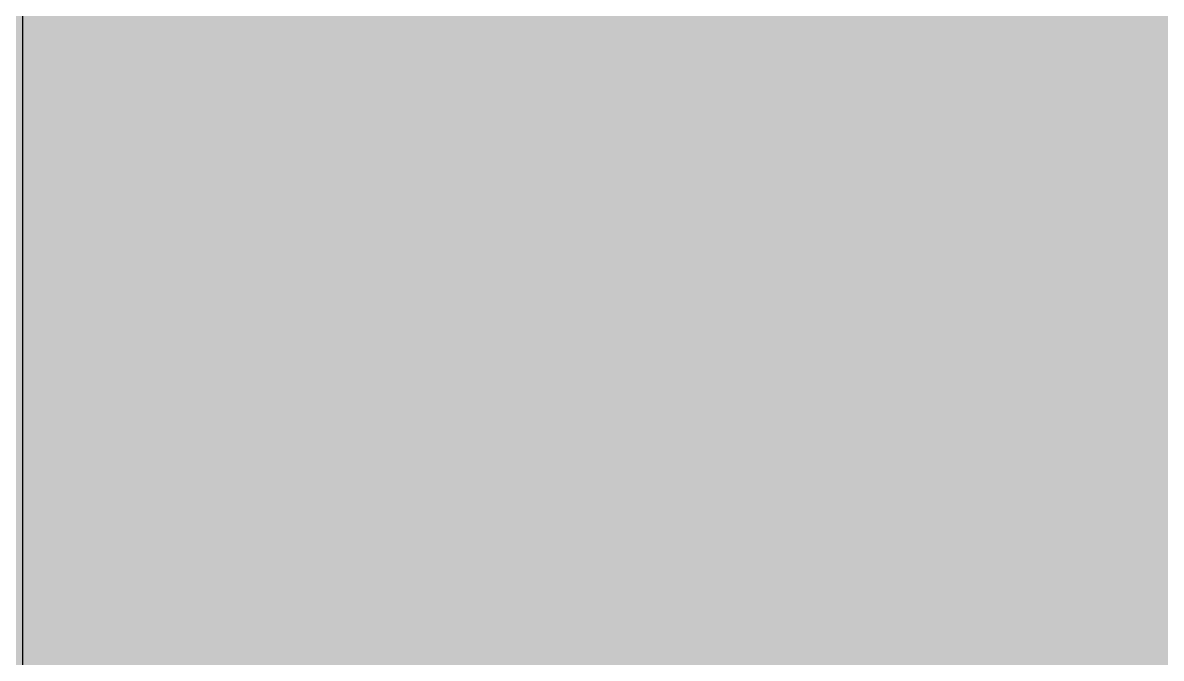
# Model space of a CAD drawing. Header units: millimetres. Extents: x -754 to 578, y -31 to 612.
# Drawn here: x 50.56 to 57.03, y 243.26 to 246.87 of the extents above; entities that cross this region are included whole.
import ezdxf

# ---------------------------------------------------------------- set-up
doc = ezdxf.new("R2010")
doc.units = ezdxf.units.MM
for name, color, linetype in [('Background Fill', 3, 'Continuous'), ('Images', 7, 'Continuous'), ('magpiefill', 3, 'Continuous')]:
    doc.layers.add(name, color=color, linetype=linetype)
picture_1 = doc.add_image_def('image1.jpg', size_in_pixel=(3877, 2482))
picture_2 = doc.add_image_def('image2.png', size_in_pixel=(55, 61))

msp = doc.modelspace()

# ---------------------------------------------------------------- hatches: boundary and pattern name
at = {"layer": 'Background Fill', "true_color": 0x608000}
h = msp.add_hatch(color=66, dxfattribs=at)
h.dxf.hatch_style = 1
edge = h.paths.add_edge_path()
edge.add_arc((376.6532146460902, 276.531508869247), 365.7629443210776, 176.7919901476864, 183.9233746687262)
edge.add_arc((133.8374676579463, 259.2283183268966), 122.3340440395195, 183.6195856983223, 197.1683515683287)
edge.add_arc((24.55923343580579, 255.2968345977195), 33.06552170640433, 256.7034174919814, 268.4011139625683)
edge.add_arc((24.16992790803101, 246.1092003096776), 23.87097146563052, 268.7198628156944, 301.7757663762422)
edge.add_arc((6.285144653563535, 271.3474496466107), 54.77789923509462, 303.7779035900384, 336.8879734464464)
edge.add_arc((52.30048252020208, 252.4870421142255), 5.102959599765063, 254.384903360388, 328.824933411809, ccw=False)
edge.add_arc((7.292441665671056, 271.8288436174069), 49.92334009274214, 330.9302936293311, 352.0400174555955)
edge.add_arc((50.38940195992937, 268.6021330476465), 7.33865160717493, 285.0504608128425, 329.8428390468186, ccw=False)
edge.add_arc((52.12306075032679, 262.0122561988131), 0.5259485409149743, 171.3325297132818, 289.0846071006343, ccw=False)
edge.add_arc((16.64306726326045, 276.2065121965963), 37.7019668665434, 338.0137831002426, 363.9508925965004)
edge.add_arc((47.18092559481738, 280.5249504883629), 7.280765375083003, 297.6993291748943, 346.32952133307856, ccw=False)
edge.add_arc((50.21930293766126, 275.4437634670579), 1.408347699717135, 237.8436587276291, 284.2199327254814, ccw=False)
edge.add_arc((5.031847200155447, 281.9599394829845), 45.10151512056127, 350.1590330487046, 372.4891597315885)
edge.add_arc((41.64524126144794, 293.1920568739727), 7.566770331701877, 300.04355044286524, 348.73077371804266, ccw=False)
edge.add_arc((43.75385213140538, 284.1694602761676), 2.989084643609619, 55.80835803819905, 74.18013113411193)
edge.add_arc((7.950478925571026, 289.2936049017273), 36.68719382040134, 356.4865807875378, 372.1256817894662)
edge.add_line((43.81915139898453, 297.0000000000001), (11.463438900309, 297.0000000000003))
at = {"layer": 'Background Fill', "true_color": 0x010101}
h = msp.add_hatch(color=18, dxfattribs=at)
h.dxf.hatch_style = 1
edge = h.paths.add_edge_path()
edge.add_arc((14.13714228953993, 66.05036821475277), 5.807913626416285, 1.275464197753082, 62.44846320262373)
edge.add_arc((50.2300056646719, 133.5330695052299), 70.72090762997269, 224.7441867399971, 241.8117518982108, ccw=False)
edge.add_line((-8.526512829121202e-14, 83.74960531345087), (-2.842170943040401e-14, 297.0000000000001))
edge.add_line((-2.842170943040401e-14, 297.0000000000001), (56.60530441884882, 297.0000000000001))
edge.add_arc((32.46192734543833, 286.6598327097169), 26.26445727784844, -0.7870689497186163, 23.184566146012514, ccw=False)
edge.add_arc((55.94586765978195, 280.4126890830185), 6.508974787456369, 23.394349586185626, 64.73526677781842, ccw=False)
edge.add_arc((41.39813678510311, 275.6309811846147), 21.80360699868279, -10.658370673932325, 19.745368234292016, ccw=False)
edge.add_arc((56.99477431186929, 265.3853805578483), 8.520516004142252, 6.597388694866822, 46.81746160936768, ccw=False)
edge.add_arc((33.63526983047495, 265.6540479114007), 31.83152293101469, -21.311215793629685, 1.2785719473700965, ccw=False)
edge.add_arc((92.07498770003942, 209.0163113292386), 53.47699986028081, 57.56841699448552, 122.56565088630231, ccw=False)
edge.add_arc((123.4994929736408, 260.7114694069786), 7.110169438287065, 247.28817460529, 292.7118253947006)
edge.add_arc((149.4809779367527, 208.0806199916125), 51.59995031804294, 30.370672416276307, 116.76394834516441, ccw=False)
edge.add_arc((132.1499750118538, 199.586824854514), 70.86157634069299, 19.9064946490883, 29.210952333169587, ccw=False)
edge.add_arc((94.42696192880095, 102.4732001880038), 159.9638247332563, 43.73915488850821, 49.281844762795686, ccw=False)
edge.add_line((210, 213.0683994250644), (210, 197.5844620327144))
edge.add_line((210, 197.5844620327144), (117.4340023759941, 197.5844620327144))
edge.add_line((117.4340023759941, 197.5844620327144), (117.4340023759941, 243.4484232488084))
edge.add_arc((92.06673974743109, 208.9162420660986), 42.84821525457027, 53.69907996296252, 165.6151780016992)
edge.add_line((50.56185860601263, 219.5611653602663), (50.56185860601269, 23.20550962208995))
edge.add_arc((69.46115185486681, 69.06541166220961), 49.60155139141874, 183.33528897361, 247.60298427575128, ccw=False)
at = {"layer": 'magpiefill'}
h = msp.add_hatch(color=255, dxfattribs=at)
h.dxf.hatch_style = 1
h.paths.add_polyline_path([(53.76767820533178, 249.0043733182199), (53.77329726029993, 249.3771991965576), (53.77629370864284, 249.7092470259549), (53.77664053149638, 250.0038406644096), (53.77431070999646, 250.2643039699195), (53.7692772252789, 250.4939608004825), (53.76151305847958, 250.6961350140965), (53.75099119073437, 250.8741504687591), (53.7376846031791, 251.0313310224685), (53.72181298506533, 251.1709469696902), (53.70458285810705, 251.2960543507614), (53.68744745213399, 251.4096556424873), (53.67185999697583, 251.5147533216727), (53.65927372246225, 251.6143498651229), (53.65114185842293, 251.7114477496429), (53.64891763468754, 251.8090494520377), (53.65405428108582, 251.9101574491123), (53.27227777469693, 252.2493443275066), (53.27227777469693, 252.5075431513608), (53.14311270090388, 252.3784437394336), (52.75562033330903, 251.7974963857621), (52.75562033330903, 251.4101981499812), (52.75562033330903, 250.5710519724557), (52.49413565498048, 250.5710519724557), (52.41243909340258, 250.0809395631041), (52.3337167605815, 249.601252344364), (52.25834713598529, 249.1356276968482), (52.18670869908203, 248.6877030011694), (52.11917992933985, 248.2611156379407), (52.05613930622684, 247.8595029877748), (51.99796530921108, 247.4865024312845), (51.94503641776069, 247.1457513490828), (51.89766803367584, 246.8397764573858), (51.85592324808511, 246.5666618148231), (51.81980207444906, 246.3233808156275), (51.78930452622839, 246.1069068540322), (51.76443061688371, 245.9142133242698), (51.74518035987566, 245.7422736205735), (51.73155376866487, 245.5880611371761), (51.72355085671197, 245.4485492683107), (51.72124373152903, 245.3210987424069), (51.72499287683382, 245.2046196246827), (51.73523087039564, 245.0984093145526), (51.75239028998365, 245.0017652114313), (51.77690371336709, 244.9139847147334), (51.80920371831522, 244.8343652238735), (51.84972288259723, 244.7622041382664), (51.89889378398234, 244.6967988573268), (51.95695974704515, 244.6375548728669), (52.02340708358142, 244.5843100462902), (52.09753285219233, 244.5370103313978), (52.178634111479, 244.4956016819908), (52.26600792004254, 244.4600300518704), (52.35895133648415, 244.4302413948377), (52.45676141940494, 244.4061816646939), (52.55873522740603, 244.3877968152399), (52.66397154390177, 244.3750778393971), (52.77077605155932, 244.3681958865669), (52.87725615785891, 244.3673671452708), (52.98151927028096, 244.3728078040304), (53.08167279630572, 244.3847340513672), (53.17582414341356, 244.4033620758027), (53.26208071908476, 244.4289080658585), (53.33854993079967, 244.461588210056), (53.40387992675852, 244.5027446631195), (53.45888181804114, 244.558223444583), (53.50490745644731, 244.6349965401836), (53.54330869377682, 244.740035935658), (53.57543738182946, 244.8803136167432), (53.60264537240494, 245.0628015691759), (53.62628451730305, 245.294471778693), (53.64770666832359, 245.5822962310314), (53.66800231768127, 245.9298509948156), (53.68721651925071, 246.3271284702209), (53.70513296732153, 246.7607251403102), (53.7215353561833, 247.2172374881463), (53.73620738012562, 247.6832619967925), (53.74893273343807, 248.1453951493115), (53.75949511041026, 248.5902334287663)])
h = msp.add_hatch(color=255, dxfattribs=at)
h.dxf.hatch_style = 1
h.paths.add_polyline_path([(57.47444219082925, 247.7684517485716), (57.33063806338467, 248.2753514132794), (57.17150048863645, 248.8340704239241), (56.99779822816815, 249.4392795940323), (56.81030004356316, 250.0856497371304), (56.609774696405, 250.7678516667449), (56.39699094827711, 251.480556196402), (56.17271756076293, 252.2184341396285), (56.04931116543435, 252.1847946215432), (55.72639990784387, 252.3784437394336), (55.53265372404644, 252.4429934453972), (55.3555811243827, 252.2070149292074), (55.39624715372628, 252.0059750660124), (55.44161212665, 251.8107421621374), (55.49026318437998, 251.6187262815426), (55.5407874681423, 251.4273374881879), (55.59177211916311, 251.2339858460335), (55.6418042786685, 251.0360814190394), (55.68947108788458, 250.8310342711656), (55.73335968803747, 250.616254466372), (55.77241886897721, 250.3901016692279), (55.80704401504954, 250.1547339467374), (55.83799215922417, 249.9132589665139), (55.86602033447076, 249.6687843961708), (55.89188557375898, 249.4244179033211), (55.91634491005851, 249.1832671555784), (55.94015537633905, 248.948439820556), (55.96407400557027, 248.7230435658669), (55.98865054700354, 248.509298798209), (56.01360561501713, 248.3058768806181), (56.03845254027098, 248.1105619152145), (56.06270465342507, 247.9211380041181), (56.08587528513934, 247.7353892494492), (56.10747776607371, 247.551099753328), (56.12702542688822, 247.3660536178747), (56.14403159824278, 247.1780349452094), (56.15832504288394, 246.9855934937993), (56.17099625190474, 246.7903416475001), (56.18345114848483, 246.594657446514), (56.19709565580382, 246.4009189310435), (56.21333569704137, 246.2115041412911), (56.23357719537708, 246.0287911174594), (56.25922607399062, 245.8551578997507), (56.29168825606158, 245.6929825283676), (56.33209929440969, 245.5438863942443), (56.38051326041477, 245.4064642912421), (56.43671385509677, 245.2785543639538), (56.50048477947558, 245.1579947569727), (56.5716097345711, 245.0426236148916), (56.64987242140322, 244.9302790823037), (56.73505654099191, 244.8187993038019), (56.826945794357, 244.7060224239792), (56.92511659992192, 244.5903180429595), (57.02831624572364, 244.4721815829906), (57.13508473720279, 244.3526399218509), (57.24396207979973, 244.2327199373194), (57.3534882789551, 244.113448507174), (57.4622033401092, 243.995852509194), (57.56864726870268, 243.8809588211575), (57.67136007017621, 243.769794320843), (57.76906199912015, 243.6635300110894), (57.86119430672528, 243.5639133949755), (57.94737849333274, 243.4728361006395), (58.02723605928344, 243.3921897562204), (58.10038850491834, 243.3238659898566), (58.16645733057838, 243.2697564296871), (58.22506403660454, 243.2317527038502), (58.27583012333776, 243.2117464404848), (58.318485232757, 243.2112869738946), (58.35319157339323, 243.2305544630439), (58.3802194954155, 243.2693867730622), (58.39983934899278, 243.3276217690788), (58.41232148429407, 243.4050973162231), (58.41793625148837, 243.5016512796247), (58.41695400074467, 243.6171215244129), (58.40964508223199, 243.7513459157171), (58.39631590043622, 243.9036758985298), (58.37741707711081, 244.0715172372961), (58.35343528832614, 244.2517892763238), (58.32485721015256, 244.4414113599211), (58.29216951866046, 244.637302832396), (58.25585888992016, 244.8363830380563), (58.21641200000208, 245.0355713212103), (58.17431552497654, 245.2317870261659), (58.12966861028899, 245.4238906680292), (58.08102027888519, 245.618507445099), (58.02653202308593, 245.824203726472), (57.96436533521208, 246.0495458812451), (57.89268170758442, 246.3031002785152), (57.80964263252375, 246.5934332873788), (57.71340960235096, 246.9291112769329), (57.60214410938681, 247.3187006162744)])
h = msp.add_hatch(color=253, dxfattribs=at)
h.dxf.hatch_style = 1
h.paths.add_polyline_path([(59.04630561225807, 242.4080037799393), (58.90780064540961, 243.01616607086), (58.75369545282062, 243.678996349037), (58.58499039540048, 244.3890632285912), (58.40268583405857, 245.138935323643), (58.20778212970428, 245.9211812483132), (58.00127964324699, 246.7283696167225), (57.78492286235556, 247.5513059096438), (57.56343278173694, 248.3737430744591), (57.34227452285748, 249.177670925203), (57.12691320718358, 249.9450792759098), (56.92281395618164, 250.657957940614), (56.73544189131806, 251.29829673335), (56.57026213405926, 251.8480854681519), (56.43273980587159, 252.2893139590545), (56.17271756076293, 252.2184341396285), (56.39699094827714, 251.4805561964019), (56.609774696405, 250.7678516667448), (56.81030004356316, 250.0856497371304), (56.99779822816814, 249.4392795940324), (57.17150048863644, 248.8340704239242), (57.33063806338463, 248.2753514132795), (57.47444219082925, 247.7684517485716), (57.60214410938683, 247.3187006162744), (57.71340960235096, 246.929111276933), (57.80964263252375, 246.5934332873788), (57.89268170758442, 246.3031002785151), (57.96436533521207, 246.0495458812451), (58.02653202308593, 245.824203726472), (58.08102027888519, 245.618507445099), (58.12966861028899, 245.4238906680292), (58.17431552497654, 245.2317870261659), (58.21641200000208, 245.0355713212103), (58.25585888992016, 244.8363830380563), (58.29216951866046, 244.637302832396), (58.32485721015256, 244.4414113599211), (58.35343528832614, 244.2517892763238), (58.37741707711081, 244.0715172372961), (58.39631590043622, 243.9036758985298), (58.40964508223199, 243.7513459157171), (58.41695400074467, 243.6171215244129), (58.41793625148837, 243.5016512796247), (58.41232148429407, 243.4050973162231), (58.39983934899278, 243.3276217690788), (58.3802194954155, 243.2693867730622), (58.35319157339323, 243.2305544630439), (58.318485232757, 243.2112869738946), (58.27583012333776, 243.2117464404848), (58.22506403660454, 243.2317527038502), (58.16645733057838, 243.2697564296871), (58.10038850491834, 243.3238659898566), (58.02723605928344, 243.3921897562204), (57.94737849333274, 243.4728361006395), (57.86119430672525, 243.5639133949755), (57.76906199912008, 243.6635300110895), (57.67136007017615, 243.7697943208431), (57.56864726870279, 243.8809588211573), (57.46220334010931, 243.9958525091939), (57.35348827895504, 244.113448507174), (57.24396207979976, 244.2327199373193), (57.13508473720279, 244.352639921851), (57.02831624572366, 244.4721815829906), (56.92511659992192, 244.5903180429595), (56.826945794357, 244.7060224239792), (56.73505654099191, 244.8187993038019), (56.64987242140322, 244.9302790823037), (56.5716097345711, 245.0426236148916), (56.50048477947558, 245.1579947569727), (56.43671385509677, 245.2785543639538), (56.38051326041477, 245.4064642912421), (56.33209929440969, 245.5438863942443), (56.29168825606158, 245.6929825283676), (56.25922607399062, 245.8551578997507), (56.23357719537708, 246.0287911174594), (56.21333569704137, 246.2115041412911), (56.19709565580382, 246.4009189310435), (56.18345114848483, 246.5946574465139), (56.17099625190474, 246.7903416475), (56.15832504288394, 246.9855934937993), (56.14403159824278, 247.1780349452094), (56.12702542688822, 247.3660536178747), (56.10747776607371, 247.551099753328), (56.08587528513934, 247.7353892494492), (56.06270465342507, 247.921138004118), (56.03845254027098, 248.1105619152145), (56.01360561501716, 248.3058768806181), (55.98865054700354, 248.509298798209), (55.96407400557027, 248.7230435658669), (55.94015537633905, 248.948439820556), (55.91634491005851, 249.1832671555784), (55.89188557375897, 249.4244179033213), (55.86602033447076, 249.6687843961708), (55.83799215922417, 249.9132589665139), (55.80704401504954, 250.1547339467374), (55.77241886897721, 250.3901016692279), (55.73335968803747, 250.616254466372), (55.68947108788458, 250.8310342711656), (55.6418042786685, 251.0360814190393), (55.59177211916311, 251.2339858460335), (55.5407874681423, 251.4273374881879), (55.49026318437998, 251.6187262815426), (55.44161212665, 251.8107421621374), (55.39624715372628, 252.0059750660124), (55.3555811243827, 252.2070149292074), (55.33890754024901, 252.1847946215432), (55.01599628265851, 251.9265957976891), (55.09571715683055, 251.7988396336398), (55.17088153901537, 251.6368086106225), (55.24189315780538, 251.4422798801353), (55.30915574179292, 251.2170305936762), (55.37307301957037, 250.962837902743), (55.43404871973001, 250.681478958834), (55.49248657086426, 250.374730913447), (55.54879030156542, 250.0443709180799), (55.6032873415522, 249.6925239868878), (55.65599992504869, 249.3227065846523), (55.7068739874054, 248.9387830388122), (55.75585546397275, 248.5446176768059), (55.80289029010115, 248.1440748260725), (55.84792440114111, 247.7410188140502), (55.89090373244309, 247.3393139681779), (55.93177421935752, 246.9428246158942), (55.97054488163309, 246.5542125495713), (56.00747707661137, 246.171329421315), (56.04289524603222, 245.7908243481657), (56.07712383163543, 245.4093464471626), (56.08436176765946, 245.3256498292709), (56.40320222488423, 244.5464709748116), (56.69081382364368, 243.8819227891511), (56.95054546544523, 243.3180692708127), (57.18574605179637, 242.8409744183194), (57.39976448420458, 242.4367022301942), (57.59594966417731, 242.0913167049601), (57.77765049322204, 241.7908818411403), (57.94821587284625, 241.5214616372576), (58.11031939404114, 241.2714652786189), (58.26393340573314, 241.0386826976638), (58.40835494633245, 240.8232490136155), (58.54288105424924, 240.6252993456972), (58.66680876789367, 240.4449688131323), (58.77943512567589, 240.282392535144), (58.88005716600624, 240.1377056309552), (58.96797192729477, 240.0110432197894), (59.04290002391973, 239.9022746918624), (59.10625637413163, 239.8102065213598), (59.15987947214902, 239.73337945346), (59.20560781219039, 239.6703342333416), (59.24527988847434, 239.6196116061827), (59.28073419521938, 239.5797523171618), (59.31380922664407, 239.5492971114572), (59.34634347696692, 239.5267867342473), (59.37968878116193, 239.5111943027854), (59.41325033722481, 239.503222422625), (59.44594668390668, 239.5040060713945), (59.47669635995869, 239.5146802267222), (59.50441790413197, 239.5363798662365), (59.52802985517766, 239.5702399675659), (59.54645075184692, 239.6173955083388), (59.55859913289085, 239.6789814661835), (59.56333946119388, 239.7572227547528), (59.55931989617342, 239.8587040317967), (59.54513452138015, 239.9910998910894), (59.51937742036478, 240.1620849264052), (59.48064267667797, 240.3793337315183), (59.42752437387041, 240.6505209002032), (59.3586165954928, 240.9833210262339), (59.27251342509582, 241.3854087033847), (59.1682099924566, 241.8619408621545)])
h = msp.add_hatch(color=255, dxfattribs=at)
h.dxf.hatch_style = 1
h.paths.add_polyline_path([(55.84792440114111, 247.7410188140502), (55.80289029010115, 248.1440748260724), (55.75585546397274, 248.544617676806), (55.7068739874054, 248.9387830388121), (55.65599992504872, 249.3227065846523), (55.6032873415522, 249.6925239868878), (55.54879030156542, 250.0443709180799), (55.49248657086426, 250.374730913447), (55.43404871973001, 250.681478958834), (55.37307301957037, 250.962837902743), (55.30915574179292, 251.2170305936762), (55.24189315780538, 251.4422798801353), (55.17088153901537, 251.6368086106225), (55.09571715683055, 251.7988396336398), (55.01599628265848, 251.9265957976891), (54.69308502506806, 252.0556952096163), (54.09864082532101, 251.6443640282982), (54.1075347918742, 251.3451821025546), (54.11267482552438, 250.8590240649953), (54.11431911717253, 250.2300500773828), (54.11272585771957, 249.5024203014797), (54.10815323806645, 248.7202948990488), (54.10085944911413, 247.9278340318527), (54.09110268176354, 247.1691978616539), (54.07914112691569, 246.4885465502152), (54.06520346093873, 245.9197662262349), (54.04940030207007, 245.4556468861539), (54.03181275401431, 245.0787044933491), (54.02001757263727, 244.8908399636591), (54.17144535381499, 244.6087365267987), (54.31656317146678, 244.3685197565348), (54.45525277875998, 244.1657809125231), (54.58739592886189, 243.9961112544193), (54.71287437493982, 243.8551020418793), (54.8315698701611, 243.7383445345587), (54.94336416769303, 243.6414299921133), (55.04813902070293, 243.5599496741985), (55.14591755525514, 243.49016207309), (55.23728838900209, 243.4309946115396), (55.32298151249317, 243.3820419449188), (55.40372691627783, 243.342898728599), (55.4802545909055, 243.3131596179519), (55.55329452692561, 243.2924192683487), (55.62357671488761, 243.2802723351611), (55.69183114534087, 243.2763134737604), (55.7586893022461, 243.2809194254239), (55.82438864320886, 243.2975952750512), (55.88906811924596, 243.3306281934481), (55.95286668137419, 243.3843053514201), (56.01592328061034, 243.4629139197727), (56.07837686797123, 243.5707410693114), (56.14036639447363, 243.7120739708417), (56.20203081113441, 243.8911997951694), (56.17591650293744, 244.2255669474284), (56.14331001834823, 244.6300686297542), (56.11048727516084, 245.0235448353455), (56.07712383163543, 245.4093464471626), (56.04289524603223, 245.7908243481658), (56.00747707661137, 246.1713294213151), (55.97054488163309, 246.5542125495712), (55.93177421935752, 246.9428246158941), (55.89090373244309, 247.3393139681779)])
h = msp.add_hatch(color=253, dxfattribs=at)
h.dxf.hatch_style = 1
h.paths.add_polyline_path([(53.89336160784143, 243.6726098755873), (53.91994780559145, 243.8897054566526), (53.94524074401312, 244.0930236624259), (53.96915481177086, 244.2960986323588), (53.99160890516006, 244.5164144030749), (54.0125219204761, 244.7714550111971), (54.03181275401431, 245.0787044933491), (54.04940030207007, 245.4556468861539), (54.06520346093873, 245.9197662262349), (54.07914112691569, 246.4885465502152), (54.09110268176354, 247.1691978616539), (54.10085944911413, 247.9278340318527), (54.10815323806645, 248.7202948990488), (54.11272585771957, 249.5024203014797), (54.11431911717253, 250.2300500773828), (54.11267482552438, 250.8590240649953), (54.1075347918742, 251.3451821025546), (54.09864082532101, 251.6443640282982), (53.85351632608968, 251.4747478559448), (53.85351632608968, 251.7329466797987), (53.65405428108582, 251.9101574491123), (53.64891763468754, 251.8090494520377), (53.65114185842293, 251.7114477496429), (53.65927372246225, 251.6143498651229), (53.67185999697583, 251.5147533216727), (53.68744745213399, 251.4096556424872), (53.70458285810705, 251.2960543507614), (53.72181298506533, 251.1709469696902), (53.7376846031791, 251.0313310224685), (53.75099119073437, 250.8741504687591), (53.76151305847958, 250.6961350140965), (53.7692772252789, 250.4939608004825), (53.77431070999646, 250.2643039699195), (53.77664053149638, 250.0038406644096), (53.77629370864284, 249.7092470259549), (53.77329726029993, 249.3771991965576), (53.76767820533178, 249.0043733182199), (53.75949511041026, 248.5902334287663), (53.74893273343807, 248.1453951493115), (53.73620738012562, 247.6832619967925), (53.7215353561833, 247.2172374881464), (53.70513296732153, 246.7607251403102), (53.68721651925071, 246.3271284702209), (53.66800231768127, 245.9298509948156), (53.64770666832359, 245.5822962310314), (53.62628451730305, 245.294471778693), (53.60264537240494, 245.0628015691759), (53.57543738182946, 244.8803136167432), (53.54330869377682, 244.740035935658), (53.50490745644731, 244.6349965401836), (53.45888181804114, 244.558223444583), (53.40387992675852, 244.5027446631195), (53.33854993079967, 244.461588210056), (53.26208071908476, 244.4289080658585), (53.17582414341356, 244.4033620758027), (53.08167279630572, 244.3847340513672), (52.98151927028096, 244.3728078040304), (52.87725615785891, 244.3673671452708), (52.7707760515593, 244.3681958865669), (52.66397154390177, 244.3750778393971), (52.55873522740603, 244.3877968152399), (52.45676141940493, 244.4061816646939), (52.35895133648415, 244.4302413948377), (52.26600792004254, 244.4600300518704), (52.178634111479, 244.4956016819908), (52.09753285219233, 244.5370103313978), (52.02340708358142, 244.5843100462902), (51.95695974704515, 244.6375548728669), (51.89889378398234, 244.6967988573268), (51.84972288259723, 244.7622041382664), (51.80920371831522, 244.8343652238735), (51.77690371336709, 244.9139847147334), (51.75239028998365, 245.0017652114313), (51.73523087039564, 245.0984093145526), (51.72499287683382, 245.2046196246827), (51.72124373152903, 245.3210987424069), (51.72355085671197, 245.4485492683107), (51.73155376866487, 245.5880611371761), (51.74518035987566, 245.7422736205735), (51.76443061688371, 245.9142133242698), (51.78930452622839, 246.1069068540322), (51.81980207444907, 246.3233808156275), (51.85592324808509, 246.5666618148231), (51.89766803367584, 246.8397764573858), (51.94503641776069, 247.1457513490828), (51.99796530921108, 247.4865024312845), (52.05613930622684, 247.8595029877748), (52.11917992933982, 248.2611156379404), (52.18670869908203, 248.6877030011694), (52.25834713598528, 249.1356276968482), (52.33371676058148, 249.6012523443638), (52.41243909340258, 250.0809395631039), (52.49413565498048, 250.5710519724557), (52.30354685570887, 250.5710519724557), (52.29137520240369, 250.4408666149645), (52.25951369568602, 250.2366587779609), (52.21133135759739, 249.9697134313631), (52.15019721017924, 249.6513155450889), (52.07948027547306, 249.2927500890563), (52.00254957552022, 248.9053020331829), (51.92277413236229, 248.5002563473864), (51.84352296804073, 248.088898001585), (51.76772076006668, 247.681446336694), (51.69651480782991, 247.2838581776181), (51.63060806618998, 246.9010247202594), (51.57070349000634, 246.5378371605199), (51.51750403413851, 246.1991866943019), (51.47171265344599, 245.8899645175076), (51.43403230278827, 245.6150618260389), (51.40516593702486, 245.3793698157981), (51.38540194806552, 245.1857934774267), (51.37337047602134, 245.0292929805234), (51.36728709805357, 244.9028422894267), (51.36536739132356, 244.7994153684746), (51.36582693299263, 244.7119861820055), (51.3668813002221, 244.6335286943576), (51.36674607017332, 244.5570168698691), (51.3636368200076, 244.4754246728782), (51.35612060319426, 244.3834105156612), (51.3441703784348, 244.282370602246), (51.3281105807387, 244.1753855845985), (51.30826564511548, 244.0655361146848), (51.28496000657464, 243.9559028444707), (51.25851810012568, 243.8495664259222), (51.22926436077807, 243.7496075110052), (51.5682193770493, 243.3899886643274), (51.86678980294687, 243.0784907380062), (52.12790214060598, 242.8110806092481), (52.35448289216166, 242.5837251552596), (52.54945855974901, 242.392391253247), (52.71575564550315, 242.2330457804168), (52.85630065155914, 242.1016556139754), (52.97402008005204, 241.9941876311296), (53.07178527062587, 241.9069746344241), (53.15224691295995, 241.8378131277586), (53.21800053424252, 241.7848655403716), (53.27164166166179, 241.7462943015013), (53.31576582240598, 241.7202618403861), (53.35296854366331, 241.7049305862643), (53.38584535262203, 241.6984629683742), (53.41699177647033, 241.6990214159542), (53.44854371884179, 241.7056330992876), (53.4807985891515, 241.7207841528376), (53.51359417325983, 241.7478254521125), (53.54676825702722, 241.7901078726205), (53.58015862631405, 241.8509822898697), (53.61360306698074, 241.9337995793684), (53.64693936488771, 242.041910616625), (53.68000530589538, 242.1786662771476), (53.71264768663903, 242.3458230661254), (53.74474934685375, 242.5387600074728), (53.77620213704947, 242.751261754785), (53.80689790773616, 242.9771129616573), (53.83672850942372, 243.2100982816849), (53.86558579262218, 243.4440023684631)])
h = msp.add_hatch(color=255, dxfattribs=at)
h.dxf.hatch_style = 1
h.paths.add_polyline_path([(52.00254957552022, 248.9053020331827), (52.07948027547303, 249.2927500890561), (52.15019721017924, 249.651315545089), (52.2113313575974, 249.9697134313632), (52.25951369568602, 250.2366587779609), (52.29137520240369, 250.4408666149645), (52.30354685570887, 250.5710519724557), (52.10980067191099, 250.7647010903461), (52.04521670812323, 250.8938005022731), (51.38496652659806, 251.091776613689), (51.3862059307564, 251.0953603012297), (51.07648578913518, 251.2810987380542), (50.94732071534213, 251.1519993261272), (50.94732071534213, 250.8292507963097), (50.86982939794362, 250.7259808034818), (50.71620485704068, 250.2729203733815), (50.57333464256084, 249.850695704272), (50.44073299412881, 249.4571561902803), (50.31791415136908, 249.0901512255331), (50.20439235390631, 248.7475302041574), (50.09968184136514, 248.4271425202801), (50.00329685337019, 248.1268375680281), (49.91475162954609, 247.8444647415283), (49.83363235712247, 247.5783084365312), (49.75981301374927, 247.3283930552819), (49.69323952468147, 247.0951780016487), (49.63385781517403, 246.8791226795003), (49.58161381048197, 246.6806864927052), (49.53645343586021, 246.5003288451318), (49.49832261656377, 246.3385091406489), (49.46716727784761, 246.1956867831248), (49.44296939423586, 246.0718302524413), (49.42585513732928, 245.9649443325329), (49.41598672799779, 245.8725428833474), (49.41352638711126, 245.7921397648324), (49.41863633553962, 245.7212488369356), (49.43147879415278, 245.6573839596047), (49.45221598382065, 245.5980589927874), (49.48101012541315, 245.5407877964315), (49.51795134238357, 245.4836517186777), (49.56284136851889, 245.4270020604399), (49.61540984018947, 245.3717576108248), (49.67538639376566, 245.3188371589393), (49.74250066561785, 245.2691594938904), (49.8164822921164, 245.2236434047848), (49.89706090963166, 245.1832076807295), (49.98396615453399, 245.1487711108314), (50.07675192279635, 245.121261492518), (50.17426914880176, 245.1016426565006), (50.27519302653593, 245.0908874418107), (50.37819874998443, 245.0899686874802), (50.48196151313294, 245.0998592325408), (50.58515650996711, 245.1215319160245), (50.68645893447253, 245.1559595769629), (50.78454398063488, 245.2041150543877), (50.87856613685804, 245.2672464738777), (50.96959706921911, 245.3477031071982), (51.05918773821335, 245.4481095126617), (51.14888910433618, 245.5710902485803), (51.24025212808289, 245.7192698732665), (51.33482776994879, 245.8952729450324), (51.43416699042928, 246.1017240221904), (51.53982075001963, 246.3412476630526), (51.57070349000634, 246.5378371605199), (51.63060806618998, 246.9010247202594), (51.69651480782991, 247.2838581776181), (51.76772076006668, 247.681446336694), (51.84352296804073, 248.0888980015851), (51.92277413236231, 248.5002563473863)])
h = msp.add_hatch(color=253, dxfattribs=at)
h.dxf.hatch_style = 1
h.paths.add_polyline_path([(51.36582693299263, 244.7119861820055), (51.36536739132356, 244.7994153684746), (51.36728709805357, 244.9028422894267), (51.37337047602134, 245.0292929805234), (51.38540194806552, 245.1857934774267), (51.40516593702486, 245.3793698157981), (51.43403230278827, 245.6150618260389), (51.47171265344599, 245.8899645175076), (51.51750403413851, 246.1991866943019), (51.53982075001963, 246.3412476630526), (51.43416699042928, 246.1017240221904), (51.33482776994879, 245.8952729450324), (51.24025212808289, 245.7192698732665), (51.14888910433618, 245.5710902485803), (51.05918773821335, 245.4481095126617), (50.96959706921911, 245.3477031071982), (50.87856613685804, 245.2672464738777), (50.78454398063488, 245.2041150543877), (50.68645893447254, 245.1559595769629), (50.58515650996711, 245.1215319160245), (50.48196151313294, 245.0998592325408), (50.37819874998442, 245.0899686874802), (50.27519302653593, 245.0908874418107), (50.17426914880176, 245.1016426565006), (50.07675192279635, 245.121261492518), (49.98396615453399, 245.1487711108314), (49.89706090963165, 245.1832076807295), (49.8164822921164, 245.2236434047848), (49.74250066561785, 245.2691594938904), (49.67538639376568, 245.3188371589393), (49.61540984018947, 245.3717576108248), (49.56284136851889, 245.4270020604399), (49.51795134238358, 245.4836517186777), (49.48101012541315, 245.5407877964315), (49.45221598382065, 245.5980589927874), (49.43147879415278, 245.6573839596047), (49.41863633553962, 245.7212488369356), (49.41352638711126, 245.7921397648324), (49.41598672799779, 245.8725428833474), (49.42585513732928, 245.9649443325329), (49.44296939423586, 246.0718302524413), (49.46716727784761, 246.1956867831248), (49.49832261656377, 246.3385091406489), (49.53645343586022, 246.5003288451318), (49.58161381048197, 246.6806864927052), (49.63385781517403, 246.8791226795003), (49.69323952468146, 247.0951780016487), (49.75981301374927, 247.3283930552819), (49.83363235712247, 247.5783084365312), (49.91475162954607, 247.8444647415283), (50.00329685337019, 248.1268375680281), (50.09968184136514, 248.4271425202801), (50.20439235390631, 248.7475302041574), (50.31791415136905, 249.0901512255331), (50.44073299412875, 249.4571561902802), (50.57333464256087, 249.850695704272), (50.71620485704068, 250.2729203733815), (50.86982939794362, 250.7259808034818), (50.55982834774721, 250.3128531486015), (50.47321381495391, 250.1038627327281), (50.36508356309054, 249.8427984957193), (50.24082869961697, 249.5404041109304), (50.10584033199291, 249.2074232517162), (49.96550956767811, 248.8545995914323), (49.82522751413239, 248.4926768034337), (49.69038527881546, 248.1323985610755), (49.56637396918711, 247.7845085377128), (49.45752846155813, 247.4579372752256), (49.36395870764345, 247.154362789592), (49.284718428009, 246.8736499653147), (49.21886134322077, 246.6156636868967), (49.16544117384467, 246.3802688388407), (49.12351164044671, 246.1673303056495), (49.09212646359279, 245.976712971826), (49.07033936384892, 245.8082817218731), (49.05696523362019, 245.6615276182672), (49.04986365266834, 245.5344464353801), (49.0466553725943, 245.4246601255571), (49.04496114499898, 245.3297906411439), (49.042235970378, 245.2421281066167), (49.21849138628386, 244.9211021853793), (49.38145860679094, 244.6405894695777), (49.53215952817916, 244.3976929960358), (49.67184547326974, 244.1890979314863), (49.80176776488378, 244.0114894426616), (49.92317772584251, 243.8615526962945), (50.03732667896708, 243.7359728591173), (50.14546594707869, 243.6314350978628), (50.24862027147563, 243.5449608648162), (50.34690806736495, 243.4749167544738), (50.44022116843078, 243.4200056468844), (50.52845140835726, 243.378930422097), (50.61149062082859, 243.3503939601605), (50.68923063952889, 243.3330991411239), (50.76156329814236, 243.3257488450361), (50.82838043035312, 243.327045951946), (50.88966399610297, 243.3360176228219), (50.94575646036412, 243.352988142309), (50.99709041436648, 243.378606075972), (51.04409844933988, 243.4135199893755), (51.08721315651422, 243.458378448084), (51.12686712711934, 243.5138300176621), (51.16349295238507, 243.5805232636745), (51.19752322354134, 243.6591067516857), (51.22926436077807, 243.7496075110052), (51.25851810012568, 243.8495664259222), (51.28496000657464, 243.9559028444707), (51.30826564511548, 244.0655361146848), (51.3281105807387, 244.1753855845985), (51.3441703784348, 244.282370602246), (51.35612060319426, 244.3834105156612), (51.3636368200076, 244.4754246728782), (51.36674607017332, 244.5570168698691), (51.3668813002221, 244.6335286943576)])
h = msp.add_hatch(color=253, dxfattribs=at)
h.dxf.hatch_style = 1
h.paths.add_polyline_path([(56.27337566928833, 242.9312083820408), (56.24149006912739, 243.3724346421817), (56.20863117066833, 243.8066889054075), (56.20203081113441, 243.8911997951694), (56.14036639447363, 243.7120739708417), (56.07837686797123, 243.5707410693114), (56.01592328061034, 243.4629139197727), (55.95286668137419, 243.3843053514201), (55.88906811924596, 243.3306281934481), (55.82438864320886, 243.2975952750512), (55.7586893022461, 243.2809194254239), (55.69183114534087, 243.2763134737604), (55.62357671488761, 243.2802723351611), (55.55329452692561, 243.2924192683487), (55.4802545909055, 243.3131596179519), (55.40372691627783, 243.342898728599), (55.32298151249316, 243.3820419449188), (55.23728838900209, 243.4309946115396), (55.14591755525515, 243.49016207309), (55.04813902070293, 243.5599496741985), (54.94336416769303, 243.6414299921133), (54.8315698701611, 243.7383445345587), (54.71287437493982, 243.8551020418793), (54.58739592886189, 243.9961112544193), (54.45525277875998, 244.1657809125231), (54.31656317146678, 244.3685197565348), (54.17144535381499, 244.6087365267987), (54.02001757263727, 244.8908399636591), (54.0125219204761, 244.7714550111971), (53.99160890516006, 244.5164144030749), (53.96915481177086, 244.2960986323588), (53.95988054358833, 244.2173428242128), (54.24382516845714, 243.5143030670054), (54.49432953776051, 242.9491242036362), (54.71444047748321, 242.5026986080019), (54.90720481360992, 242.155918653999), (55.07566937212536, 241.889676715524), (55.22288097901429, 241.6848651664736), (55.35188646026143, 241.5223763807444), (55.46573264185147, 241.3831027322329), (55.5671928637249, 241.2512157812763), (55.65794652164496, 241.1240038339743), (55.7393995253307, 241.0020343828671), (55.81295778450104, 240.8858749204949), (55.88002720887505, 240.776092939398), (55.94201370817171, 240.6732559321167), (56.00032319210999, 240.5779313911912), (56.05636157040894, 240.4906868091616), (56.11109315190444, 240.4132381646414), (56.16371584190017, 240.3518953805363), (56.21298594481672, 240.314116865825), (56.25765976507469, 240.3073610294862), (56.29649360709467, 240.339086280499), (56.32824377529727, 240.4167510278418), (56.35166657410304, 240.5478136804936), (56.3655183079326, 240.7397326474331), (56.36899688433309, 240.9969307285193), (56.36306662335755, 241.3116882871319), (56.34913344818568, 241.6732500775305), (56.32860328199709, 242.070860853975), (56.30288204797142, 242.4937653707252)])

# ---------------------------------------------------------------- pictures from other files: only their frames are drawn
image = msp.add_image(picture_2, insert=(50.56185860601269, 179.4183891264406), size_in_units=(67.52409587415843, 74.89036087861209))
image.dxf.flags = 7
at = {"layer": 'Images'}
image = msp.add_image(picture_1, insert=(4.152360957636703e-14, 297.0000000000001), size_in_units=(328.0298146655921, 209.9999999999999), rotation=-90.00000000000001, dxfattribs=at)
image.dxf.flags = 7

doc.saveas('drawing.dxf')
